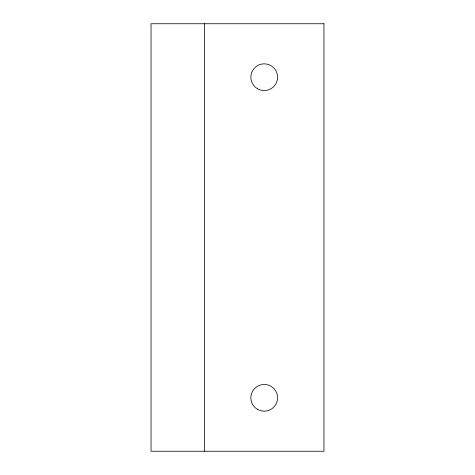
<?xml version="1.0" encoding="UTF-8"?>
<svg xmlns="http://www.w3.org/2000/svg" width="475" height="475" viewBox="0 0 475 475"><rect width="100%" height="100%" fill="white"/><g stroke="black" fill="none" stroke-linecap="round" stroke-linejoin="round"><path stroke-width="0.71" d="M204.476 23.75L204.476 451.25M323.962 23.75L151.038 23.75L151.038 451.25L323.962 451.25L323.962 23.75M257.539 88.76A13.359 13.359 0 0 0 277.578 77.188A13.359 13.359 0 0 0 257.539 65.615A13.359 13.359 0 0 0 257.539 88.76M257.539 409.385A13.359 13.359 0 0 0 277.578 397.812A13.359 13.359 0 0 0 257.539 386.24A13.359 13.359 0 0 0 257.539 409.385"/></g></svg>
